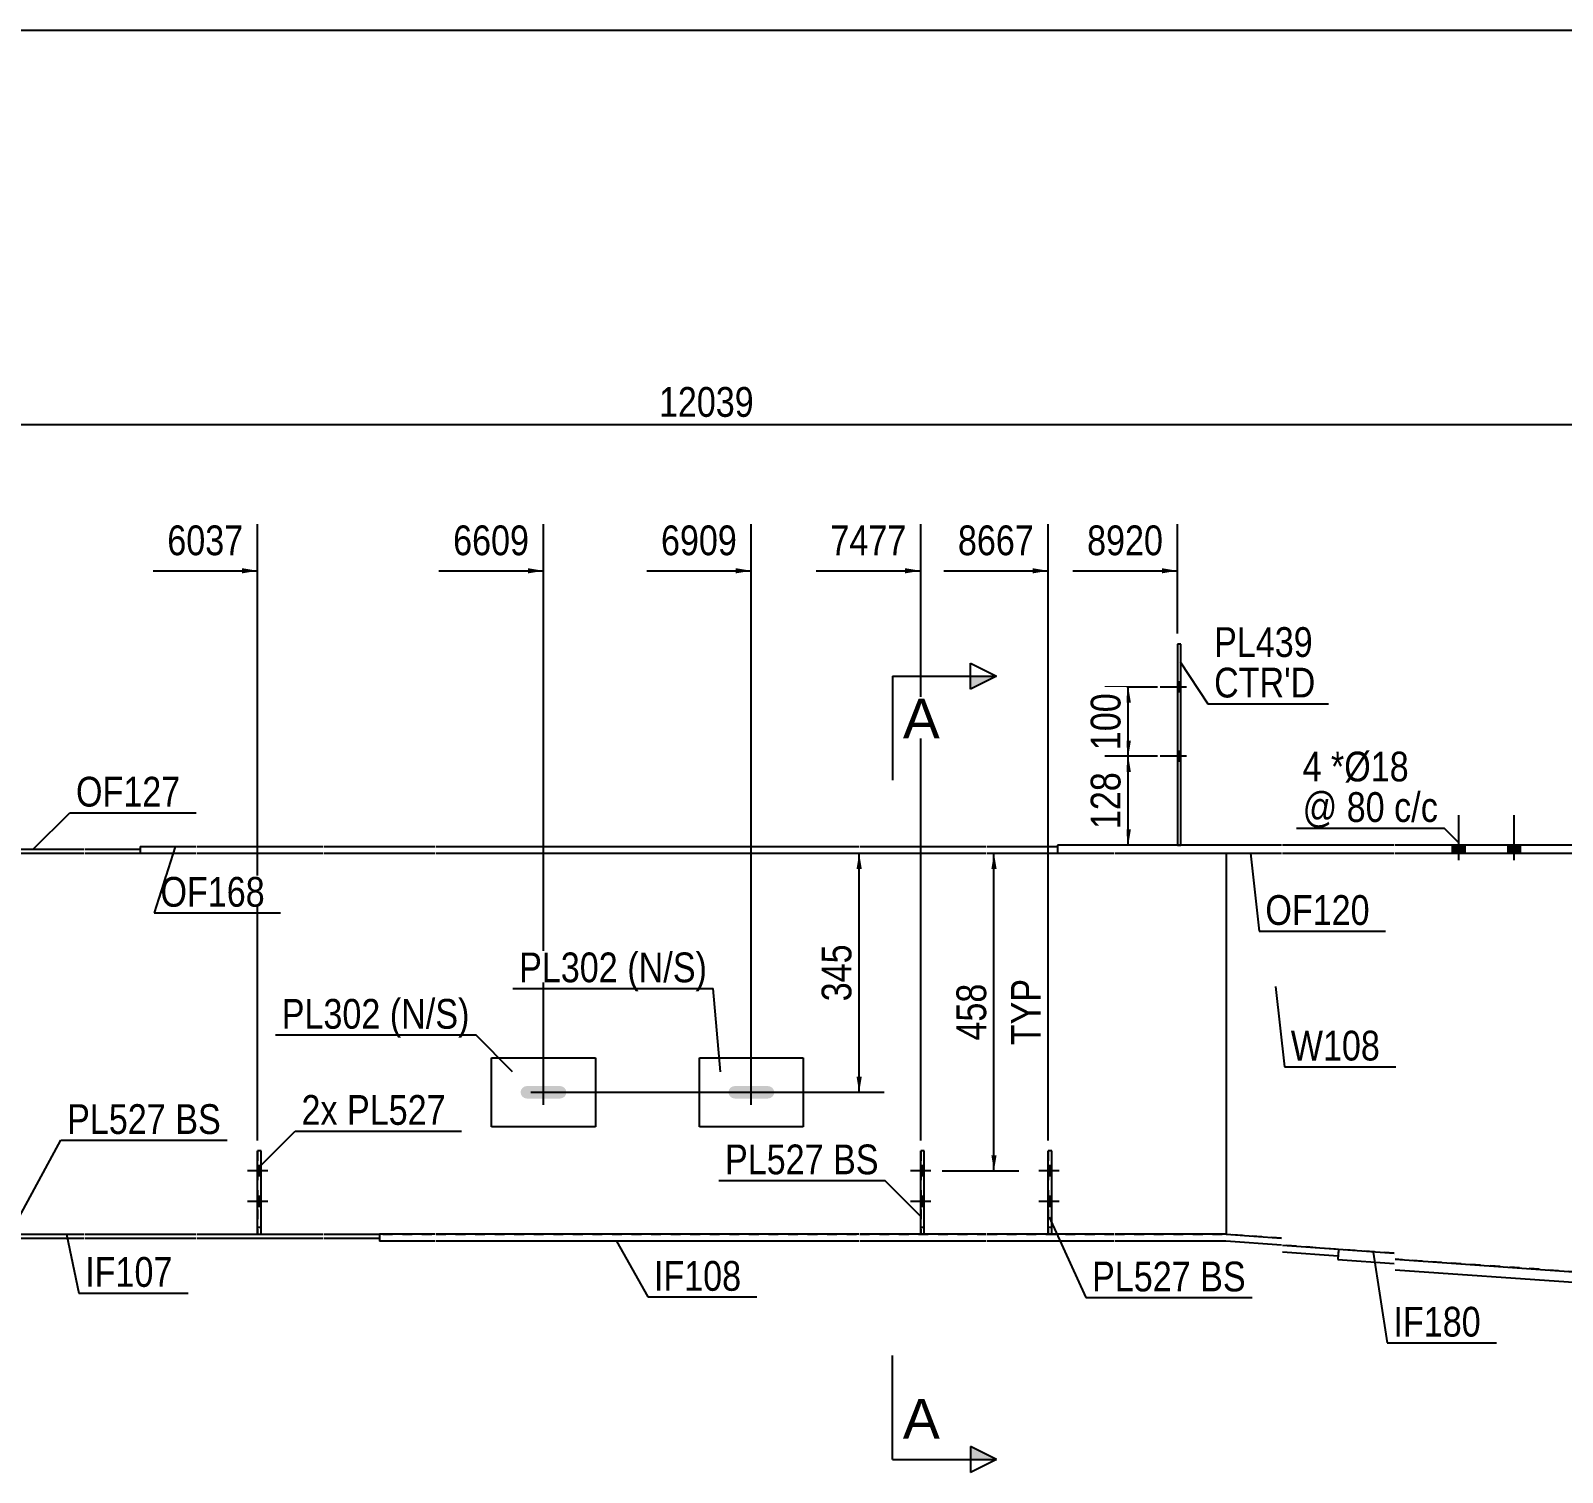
# Model space of a CAD drawing. Header units: millimetres. Extents: x -26 to 376, y -180 to 98.
# Drawn here: x 77 to 224.4, y -41.2 to 97.5 of the extents above; entities that cross this region are included whole.
import ezdxf

# ---------------------------------------------------------------- set-up
doc = ezdxf.new("R2010")
doc.units = ezdxf.units.MM
doc.linetypes.add('DXK_LINE_DOT1', pattern=[1.8814, 0.9407, -0.9407])
doc.linetypes.add('DXK_LINE_DOT2', pattern=[3.9198, 1.9599, -1.9599])
doc.styles.add('Arial', font='ARIAL.TTF', dxfattribs={"height": 0.2})
doc.styles.add('Arial Narrow', font='ARIALN.TTF', dxfattribs={"height": 0.2})

# ---------------------------------------------------------------- blocks, each defined once
blk = doc.blocks.new('Unknown-623588521-1210')
at = {"color": 5, "linetype": 'Continuous'}
blk.add_line((376.37, 97.51), (-23.63, 97.51), dxfattribs=at)
blk = doc.blocks.new('Part-623588521-7660 - 1392')
at = {"color": 2, "linetype": 'Continuous'}
for p, q in [((98.84, -18.31), (98.84, -10.31)), ((99.18, -10.31), (98.84, -10.31)), ((99.18, -18.31), (99.18, -10.31)), ((98.84, -18.31), (99.18, -18.31))]:
    blk.add_line(p, q, dxfattribs=at)
at = {"color": 7, "linetype": 'DXK_LINE_DOT1'}
blk.add_line((98.84, -17.65), (99.18, -17.65), dxfattribs=at)
blk = doc.blocks.new('Bolt-623588521-7680 - 1392')
at = {"linetype": 'Continuous'}
for points in [[(99.18, -12.7), (99.18, -11.76), (98.84, -11.76), (98.84, -12.7)], [(99.18, -15.65), (99.18, -14.71), (98.84, -14.71), (98.84, -15.65)]]:
    blk.add_hatch(color=3, dxfattribs=at).paths.add_polyline_path(points)
at = {"color": 3, "linetype": 'Continuous'}
for p, q in [((99.18, -11.76), (98.84, -11.76)), ((99.71, -12.23), (98.84, -12.23)), ((99.18, -12.7), (98.84, -12.7)), ((99.18, -14.71), (98.84, -14.71)), ((99.71, -15.18), (98.84, -15.18)), ((99.18, -15.65), (98.84, -15.65))]:
    blk.add_line(p, q, dxfattribs=at)
blk = doc.blocks.new('Part-623588521-1720 - 1392')
at = {"color": 2, "linetype": 'Continuous'}
for p, q in [((121.34, -8), (121.34, -1.34)), ((121.34, -1.34), (131.34, -1.34)), ((131.34, -1.34), (131.34, -8)), ((131.34, -8), (121.34, -8))]:
    blk.add_line(p, q, dxfattribs=at)
blk = doc.blocks.new('Part-623588521-1443 - 1392')
at = {"color": 2, "linetype": 'Continuous'}
for p, q in [((87.54, 19), (87.54, 18.33)), ((87.54, 19), (92.88, 19)), ((87.54, 18.33), (92.88, 18.33)), ((92.98, 19), (105.14, 19)), ((92.98, 18.33), (105.14, 18.33)), ((105.24, 19), (115.91, 19)), ((105.24, 18.33), (115.91, 18.33)), ((116.01, 19), (156.68, 19)), ((116.01, 18.33), (156.68, 18.33)), ((156.78, 19), (168.94, 19)), ((156.78, 18.33), (168.94, 18.33)), ((169.04, 19), (175.8, 19)), ((169.04, 18.33), (175.8, 18.33))]:
    blk.add_line(p, q, dxfattribs=at)
at = {"color": 7, "linetype": 'DXK_LINE_DOT1'}
blk.add_line((175.8, 19), (175.8, 18.33), dxfattribs=at)
blk = doc.blocks.new('Part-623588521-1465 - 1392')
at = {"color": 2, "linetype": 'Continuous'}
for p, q in [((72.3, -18.73), (72.3, -18.33)), ((72.3, -18.33), (82.11, -18.33)), ((82.11, -18.73), (72.3, -18.73)), ((82.21, -18.33), (92.88, -18.33)), ((92.88, -18.73), (82.21, -18.73)), ((92.98, -18.33), (105.14, -18.33)), ((105.14, -18.73), (92.98, -18.73)), ((105.24, -18.33), (110.58, -18.33)), ((110.58, -18.73), (105.24, -18.73)), ((110.58, -18.33), (110.58, -18.73))]:
    blk.add_line(p, q, dxfattribs=at)
blk = doc.blocks.new('Bolt-623588521-7682 - 1392')
at = {"color": 3, "linetype": 'DXK_LINE_DOT2'}
for p, q in [((99.18, -11.76), (98.84, -11.76)), ((99.81, -12.23), (97.61, -12.23)), ((99.18, -12.7), (98.84, -12.7)), ((99.18, -14.71), (98.84, -14.71)), ((99.81, -15.18), (97.61, -15.18)), ((99.18, -15.65), (98.84, -15.65))]:
    blk.add_line(p, q, dxfattribs=at)
blk = doc.blocks.new('Part-623588521-1487 - 1392')
at = {"color": 2, "linetype": 'Continuous'}
for p, q in [((72.3, 18.73), (72.3, 18.33)), ((72.3, 18.73), (82.11, 18.73)), ((72.3, 18.33), (82.11, 18.33)), ((82.21, 18.73), (87.54, 18.73)), ((82.21, 18.33), (87.54, 18.33)), ((87.54, 18.73), (87.54, 18.33))]:
    blk.add_line(p, q, dxfattribs=at)
blk = doc.blocks.new('Part-623588521-7656 - 1392')
at = {"color": 2, "linetype": 'Continuous'}
for p, q in [((162.64, -18.31), (162.64, -10.31)), ((162.98, -10.31), (162.64, -10.31)), ((162.98, -18.31), (162.98, -10.31)), ((162.64, -18.31), (162.98, -18.31))]:
    blk.add_line(p, q, dxfattribs=at)
at = {"color": 7, "linetype": 'DXK_LINE_DOT1'}
blk.add_line((162.64, -17.65), (162.98, -17.65), dxfattribs=at)
blk = doc.blocks.new('Part-623588521-1514 - 1392')
at = {"color": 2, "linetype": 'Continuous'}
blk.add_line((61.53, 18.33), (61.53, -18.33), dxfattribs=at)
at = {"color": 7, "linetype": 'DXK_LINE_DOT1'}
for p, q in [((61.53, 18.33), (66.87, 18.33)), ((66.97, 18.33), (82.11, 18.33)), ((82.21, 18.33), (92.88, 18.33)), ((92.98, 18.33), (105.14, 18.33)), ((105.24, 18.33), (115.91, 18.33)), ((116.01, 18.33), (156.68, 18.33)), ((156.78, 18.33), (168.94, 18.33)), ((169.04, 18.33), (181.21, 18.33)), ((181.31, 18.33), (192.02, 18.33)), ((192.02, 18.33), (192.02, -18.33)), ((61.53, -18.33), (66.87, -18.33)), ((66.97, -18.33), (82.11, -18.33)), ((82.21, -18.33), (92.88, -18.33)), ((92.98, -18.33), (105.14, -18.33)), ((105.24, -18.33), (115.91, -18.33)), ((116.01, -18.33), (156.68, -18.33)), ((156.78, -18.33), (168.94, -18.33)), ((169.04, -18.33), (181.21, -18.33)), ((181.31, -18.33), (192.02, -18.33))]:
    blk.add_line(p, q, dxfattribs=at)
blk = doc.blocks.new('Part-623588521-1536 - 1392')
at = {"color": 2, "linetype": 'Continuous'}
for p, q in [((175.8, 19.13), (175.8, 18.33)), ((181.21, 19.13), (175.8, 19.13)), ((175.8, 18.33), (181.21, 18.33)), ((197.35, 19.13), (181.31, 19.13)), ((181.31, 18.33), (197.35, 18.33)), ((208.19, 19.13), (197.45, 19.13)), ((197.45, 18.33), (208.19, 18.33)), ((225.89, 19.13), (208.29, 19.13)), ((208.29, 18.33), (225.89, 18.33)), ((243.59, 19.13), (225.99, 19.13)), ((225.99, 18.33), (243.59, 18.33)), ((261.29, 19.13), (243.69, 19.13)), ((243.69, 18.33), (261.29, 18.33)), ((282.81, 19.13), (261.39, 19.13)), ((261.39, 18.33), (282.81, 18.33)), ((282.81, 18.33), (282.81, 19.13))]:
    blk.add_line(p, q, dxfattribs=at)
blk = doc.blocks.new('Bolt-623588521-1834 - 1392')
at = {"linetype": 'Continuous'}
blk.add_hatch(color=3, dxfattribs=at).paths.add_polyline_path([(148.37, -5.09), (148.5, -4.9), (148.54, -4.67), (148.5, -4.44), (148.37, -4.25), (148.17, -4.12), (147.94, -4.07), (144.74, -4.07), (144.51, -4.12), (144.32, -4.25), (144.19, -4.44), (144.14, -4.67), (144.19, -4.9), (144.32, -5.09), (144.51, -5.22), (144.74, -5.27), (147.94, -5.27), (148.17, -5.22)])
at = {"color": 3, "linetype": 'Continuous'}
for p, q in [((146.34, -5.87), (146.34, -3.47)), ((145.14, -4.67), (147.54, -4.67))]:
    blk.add_line(p, q, dxfattribs=at)
blk = doc.blocks.new('Part-623588521-1813 - 1392')
at = {"color": 2, "linetype": 'Continuous'}
for p, q in [((187.68, 38.47), (187.34, 38.47)), ((187.34, 38.47), (187.34, 19.13)), ((187.68, 19.13), (187.68, 38.47))]:
    blk.add_line(p, q, dxfattribs=at)
at = {"color": 7, "linetype": 'DXK_LINE_DOT1'}
blk.add_line((187.34, 19.13), (187.68, 19.13), dxfattribs=at)
blk = doc.blocks.new('Part-623588521-1769 - 1392')
at = {"color": 2, "linetype": 'Continuous'}
for p, q in [((202.85, -19.77), (202.78, -20.77)), ((202.85, -19.77), (208.19, -20.14)), ((202.78, -20.77), (208.19, -21.15)), ((208.29, -20.74), (225.89, -21.97)), ((208.29, -21.74), (225.89, -22.97)), ((225.99, -24.09), (243.59, -25.31)), ((225.99, -25.09), (243.59, -26.31)), ((243.69, -27.43), (261.29, -28.66)), ((243.69, -28.43), (261.29, -29.66)), ((261.39, -30.73), (274.64, -31.65)), ((261.39, -31.73), (274.57, -32.65)), ((274.64, -31.65), (274.57, -32.65))]:
    blk.add_line(p, q, dxfattribs=at)
blk = doc.blocks.new('Part-623588521-1715 - 1392')
at = {"color": 2, "linetype": 'Continuous'}
for p, q in [((141.34, -8), (141.34, -1.34)), ((141.34, -1.34), (151.34, -1.34)), ((151.34, -1.34), (151.34, -8)), ((151.34, -8), (141.34, -8))]:
    blk.add_line(p, q, dxfattribs=at)
blk = doc.blocks.new('Part-623588521-7654 - 1392')
at = {"color": 7, "linetype": 'DXK_LINE_DOT1'}
for p, q in [((174.91, -10.31), (174.91, -18.31)), ((175.24, -10.31), (174.91, -10.31)), ((175.24, -18.31), (175.24, -10.31)), ((174.91, -18.31), (175.24, -18.31))]:
    blk.add_line(p, q, dxfattribs=at)
blk = doc.blocks.new('Part-623588521-1747 - 1392')
at = {"color": 2, "linetype": 'Continuous'}
for p, q in [((192.02, 18.33), (192.02, -18.33)), ((274.64, -31.65), (274.86, -31.67))]:
    blk.add_line(p, q, dxfattribs=at)
at = {"color": 7, "linetype": 'DXK_LINE_DOT1'}
for p, q in [((192.02, 18.33), (197.35, 18.33)), ((197.45, 18.33), (208.19, 18.33)), ((208.29, 18.33), (225.89, 18.33)), ((225.99, 18.33), (243.59, 18.33)), ((243.69, 18.33), (261.29, 18.33)), ((261.39, 18.33), (282.81, 18.33)), ((274.86, -31.67), (282.81, 18.33)), ((197.35, -18.7), (192.02, -18.33)), ((208.19, -20.14), (197.45, -19.4)), ((225.89, -21.97), (208.29, -20.74)), ((243.59, -25.31), (225.99, -24.09)), ((261.29, -28.66), (243.69, -27.43)), ((274.64, -31.65), (261.39, -30.73))]:
    blk.add_line(p, q, dxfattribs=at)
blk = doc.blocks.new('Part-623588521-1791 - 1392')
at = {"color": 2, "linetype": 'Continuous'}
for p, q in [((115.91, -18.33), (110.58, -18.33)), ((110.58, -18.33), (110.58, -19)), ((115.91, -19), (110.58, -19)), ((156.68, -18.33), (116.01, -18.33)), ((156.68, -19), (116.01, -19)), ((168.94, -18.33), (156.78, -18.33)), ((168.94, -19), (156.78, -19)), ((181.21, -18.33), (169.04, -18.33)), ((181.21, -19), (169.04, -19)), ((192.02, -18.33), (181.31, -18.33)), ((191.99, -19), (181.31, -19)), ((197.35, -19.37), (191.99, -19)), ((192.02, -18.33), (197.35, -18.7)), ((197.45, -19.39), (202.85, -19.77)), ((202.81, -20.44), (197.45, -20.06)), ((202.85, -19.77), (202.85, -19.77))]:
    blk.add_line(p, q, dxfattribs=at)
at = {"color": 7, "linetype": 'DXK_LINE_DOT1'}
blk.add_line((202.85, -19.77), (202.81, -20.44), dxfattribs=at)
blk = doc.blocks.new('Part-623588521-7652 - 1392')
at = {"color": 2, "linetype": 'Continuous'}
for p, q in [((174.91, -18.31), (174.91, -10.31)), ((175.24, -10.31), (174.91, -10.31)), ((175.24, -18.31), (175.24, -10.31)), ((174.91, -18.31), (175.24, -18.31))]:
    blk.add_line(p, q, dxfattribs=at)
at = {"color": 7, "linetype": 'DXK_LINE_DOT1'}
blk.add_line((174.91, -17.65), (175.24, -17.65), dxfattribs=at)
blk = doc.blocks.new('Bolt-623588521-10559 - 1392')
at = {"linetype": 'Continuous'}
for points in [[(215.02, 19.13), (213.82, 19.13), (213.82, 18.33), (215.02, 18.33)], [(215.02, 19.13), (213.82, 19.13), (213.82, 18.33), (215.02, 18.33)], [(220.35, 19.13), (219.15, 19.13), (219.15, 18.33), (220.35, 18.33)], [(220.35, 19.13), (219.15, 19.13), (219.15, 18.33), (220.35, 18.33)]]:
    blk.add_hatch(color=3, dxfattribs=at).paths.add_polyline_path(points)
at = {"color": 3, "linetype": 'Continuous'}
for p, q in [((214.42, 17.67), (214.42, 22)), ((214.42, 17.66), (214.42, 21.99)), ((219.75, 17.67), (219.75, 22)), ((219.75, 17.66), (219.75, 21.99)), ((213.82, 18.33), (213.82, 19.13)), ((213.82, 18.33), (213.82, 19.13)), ((215.02, 18.33), (215.02, 19.13)), ((215.02, 18.33), (215.02, 19.13)), ((219.15, 18.33), (219.15, 19.13)), ((219.15, 18.33), (219.15, 19.13)), ((220.35, 18.33), (220.35, 19.13)), ((220.35, 18.33), (220.35, 19.13))]:
    blk.add_line(p, q, dxfattribs=at)
blk = doc.blocks.new('Bolt-623588521-1833 - 1392')
at = {"linetype": 'Continuous'}
for points in [[(187.68, 33.87), (187.68, 34.8), (187.34, 34.8), (187.34, 33.87)], [(187.68, 33.87), (187.68, 34.8), (187.34, 34.8), (187.34, 33.87)], [(187.68, 27.2), (187.68, 28.13), (187.34, 28.13), (187.34, 27.2)], [(187.68, 27.2), (187.68, 28.13), (187.34, 28.13), (187.34, 27.2)]]:
    blk.add_hatch(color=3, dxfattribs=at).paths.add_polyline_path(points)
at = {"color": 3, "linetype": 'Continuous'}
for p, q in [((188.21, 34.33), (185.68, 34.33)), ((188.21, 34.33), (185.68, 34.33)), ((187.68, 34.8), (187.34, 34.8)), ((187.68, 34.8), (187.34, 34.8)), ((187.68, 33.87), (187.34, 33.87)), ((187.68, 33.87), (187.34, 33.87)), ((187.68, 28.13), (187.34, 28.13)), ((187.68, 28.13), (187.34, 28.13)), ((188.21, 27.67), (185.68, 27.67)), ((188.21, 27.67), (185.68, 27.67)), ((187.68, 27.2), (187.34, 27.2)), ((187.68, 27.2), (187.34, 27.2))]:
    blk.add_line(p, q, dxfattribs=at)
blk = doc.blocks.new('Bolt-623588521-1835 - 1392')
at = {"linetype": 'Continuous'}
blk.add_hatch(color=3, dxfattribs=at).paths.add_polyline_path([(128.37, -5.09), (128.5, -4.9), (128.54, -4.67), (128.5, -4.44), (128.37, -4.25), (128.17, -4.12), (127.94, -4.07), (124.74, -4.07), (124.51, -4.12), (124.32, -4.25), (124.19, -4.44), (124.14, -4.67), (124.19, -4.9), (124.32, -5.09), (124.51, -5.22), (124.74, -5.27), (127.94, -5.27), (128.17, -5.22)])
at = {"color": 3, "linetype": 'Continuous'}
for p, q in [((126.34, -5.87), (126.34, -3.47)), ((125.14, -4.67), (127.54, -4.67))]:
    blk.add_line(p, q, dxfattribs=at)
blk = doc.blocks.new('Part-623588521-7658 - 1392')
at = {"color": 7, "linetype": 'DXK_LINE_DOT1'}
for p, q in [((162.64, -10.31), (162.64, -18.31)), ((162.98, -10.31), (162.64, -10.31)), ((162.98, -18.31), (162.98, -10.31)), ((162.64, -18.31), (162.98, -18.31))]:
    blk.add_line(p, q, dxfattribs=at)
blk = doc.blocks.new('Part-623588521-7662 - 1392')
at = {"color": 7, "linetype": 'DXK_LINE_DOT1'}
for p, q in [((98.84, -10.31), (98.84, -18.31)), ((99.18, -10.31), (98.84, -10.31)), ((99.18, -18.31), (99.18, -10.31)), ((98.84, -18.31), (99.18, -18.31))]:
    blk.add_line(p, q, dxfattribs=at)
blk = doc.blocks.new('Bolt-623588521-7672 - 1392')
at = {"linetype": 'Continuous'}
for points in [[(175.24, -12.7), (175.24, -11.76), (174.91, -11.76), (174.91, -12.7)], [(175.24, -15.65), (175.24, -14.71), (174.91, -14.71), (174.91, -15.65)]]:
    blk.add_hatch(color=3, dxfattribs=at).paths.add_polyline_path(points)
at = {"color": 3, "linetype": 'Continuous'}
for p, q in [((175.24, -11.76), (174.91, -11.76)), ((175.78, -12.23), (174.91, -12.23)), ((175.24, -12.7), (174.91, -12.7)), ((175.24, -14.71), (174.91, -14.71)), ((175.78, -15.18), (174.91, -15.18)), ((175.24, -15.65), (174.91, -15.65))]:
    blk.add_line(p, q, dxfattribs=at)
blk = doc.blocks.new('Bolt-623588521-7674 - 1392')
at = {"color": 3, "linetype": 'DXK_LINE_DOT2'}
for p, q in [((175.24, -11.76), (174.91, -11.76)), ((175.96, -12.23), (173.76, -12.23)), ((175.24, -12.7), (174.91, -12.7)), ((175.24, -14.71), (174.91, -14.71)), ((175.96, -15.18), (173.76, -15.18)), ((175.24, -15.65), (174.91, -15.65))]:
    blk.add_line(p, q, dxfattribs=at)
blk = doc.blocks.new('Bolt-623588521-7676 - 1392')
at = {"linetype": 'Continuous'}
for points in [[(162.98, -12.7), (162.98, -11.76), (162.64, -11.76), (162.64, -12.7)], [(162.98, -15.65), (162.98, -14.71), (162.64, -14.71), (162.64, -15.65)]]:
    blk.add_hatch(color=3, dxfattribs=at).paths.add_polyline_path(points)
at = {"color": 3, "linetype": 'Continuous'}
for p, q in [((162.98, -11.76), (162.64, -11.76)), ((163.51, -12.23), (162.64, -12.23)), ((162.98, -12.7), (162.64, -12.7)), ((162.98, -14.71), (162.64, -14.71)), ((163.51, -15.18), (162.64, -15.18)), ((162.98, -15.65), (162.64, -15.65))]:
    blk.add_line(p, q, dxfattribs=at)
blk = doc.blocks.new('Bolt-623588521-7678 - 1392')
at = {"color": 3, "linetype": 'DXK_LINE_DOT2'}
for p, q in [((162.98, -11.76), (162.64, -11.76)), ((163.61, -12.23), (161.41, -12.23)), ((162.98, -12.7), (162.64, -12.7)), ((162.98, -14.71), (162.64, -14.71)), ((163.61, -15.18), (161.41, -15.18)), ((162.98, -15.65), (162.64, -15.65))]:
    blk.add_line(p, q, dxfattribs=at)
blk = doc.blocks.new('StraightDimension-623588521-10204 - 1392')
at = {"linetype": 'Continuous'}
blk.add_hatch(color=7, dxfattribs=at).paths.add_polyline_path([(185.84, 45.77), (187.34, 45.52), (185.84, 45.27)])
at = {"color": 7, "linetype": 'Continuous'}
for p, q in [((187.34, 39.47), (187.34, 50.02)), ((177.28, 45.52), (187.34, 45.52))]:
    blk.add_line(p, q, dxfattribs=at)
at = {"color": 0}
blk.add_wipeout([(186.57, 46.42), (186.57, 50.62), (178.05, 50.62), (178.05, 46.42)], dxfattribs=at)
at = {"color": 3, "style": 'Arial Narrow'}
blk.add_text('8920', height=2.863, dxfattribs=at).set_placement((178.65, 47.02))
blk = doc.blocks.new('StraightDimension-623588521-10532 - 1392')
at = {"linetype": 'Continuous'}
for points in [[(182.36, 32.83), (182.61, 34.33), (182.86, 32.83)], [(182.86, 29.17), (182.61, 27.67), (182.36, 29.17)]]:
    blk.add_hatch(color=7, dxfattribs=at).paths.add_polyline_path(points)
at = {"color": 7, "linetype": 'Continuous'}
for p, q in [((185.43, 34.33), (180.36, 34.33)), ((182.61, 27.67), (182.61, 34.33)), ((185.43, 27.67), (180.36, 27.67))]:
    blk.add_line(p, q, dxfattribs=at)
at = {"color": 0}
blk.add_wipeout([(182.46, 34.34), (178.26, 34.34), (178.26, 27.66), (182.46, 27.66)], dxfattribs=at)
at = {"color": 3, "style": 'Arial Narrow'}
blk.add_text('100', height=2.863, rotation=90.0002, dxfattribs=at).set_placement((181.86, 28.26))
blk = doc.blocks.new('StraightDimension-623588521-10206 - 1392')
at = {"linetype": 'Continuous'}
blk.add_hatch(color=7, dxfattribs=at).paths.add_polyline_path([(161.14, 45.77), (162.64, 45.52), (161.14, 45.27)])
at = {"color": 7, "linetype": 'Continuous'}
for p, q in [((162.64, -9.31), (162.64, 50.02)), ((152.58, 45.52), (162.64, 45.52))]:
    blk.add_line(p, q, dxfattribs=at)
at = {"color": 0}
blk.add_wipeout([(161.87, 46.42), (161.87, 50.62), (153.35, 50.62), (153.35, 46.42)], dxfattribs=at)
at = {"color": 3, "style": 'Arial Narrow'}
blk.add_text('7477', height=2.863, dxfattribs=at).set_placement((153.95, 47.02))
blk = doc.blocks.new('StraightDimension-623588521-2169 - 1392')
at = {"linetype": 'Continuous'}
for points in [[(156.47, 16.83), (156.72, 18.33), (156.97, 16.83)], [(156.97, -3.17), (156.72, -4.67), (156.47, -3.17)]]:
    blk.add_hatch(color=7, dxfattribs=at).paths.add_polyline_path(points)
at = {"color": 7, "linetype": 'Continuous'}
for p, q in [((152.47, 18.33), (159.12, 18.33)), ((156.72, -4.67), (156.72, 18.33)), ((127.34, -4.67), (159.12, -4.67))]:
    blk.add_line(p, q, dxfattribs=at)
at = {"color": 0}
blk.add_wipeout([(156.57, 10.17), (152.37, 10.17), (152.37, 3.49), (156.57, 3.49)], dxfattribs=at)
at = {"color": 3, "style": 'Arial Narrow'}
blk.add_text('345', height=2.863, rotation=90.0002, dxfattribs=at).set_placement((155.97, 4.09))
blk = doc.blocks.new('StraightDimension-623588521-2375 - 1392')
at = {"color": 7, "linetype": 'Continuous'}
blk.add_line((-1.33, 59.59), (285.38, 59.59), dxfattribs=at)
at = {"color": 0}
blk.add_wipeout([(147.19, 59.74), (147.19, 63.94), (136.85, 63.94), (136.85, 59.74)], dxfattribs=at)
at = {"color": 3, "style": 'Arial Narrow'}
blk.add_text('12039', height=2.863, dxfattribs=at).set_placement((137.45, 60.34))
blk = doc.blocks.new('StraightDimension-623588521-7609 - 1392')
at = {"linetype": 'Continuous'}
for points in [[(182.36, 26.17), (182.61, 27.67), (182.86, 26.17)], [(182.86, 20.63), (182.61, 19.13), (182.36, 20.63)]]:
    blk.add_hatch(color=7, dxfattribs=at).paths.add_polyline_path(points)
at = {"color": 7, "linetype": 'Continuous'}
for p, q in [((185.43, 27.67), (180.36, 27.67)), ((182.61, 19.13), (182.61, 27.67)), ((185.43, 19.13), (180.36, 19.13))]:
    blk.add_line(p, q, dxfattribs=at)
at = {"color": 0}
blk.add_wipeout([(182.46, 26.74), (178.26, 26.74), (178.26, 20.06), (182.46, 20.06)], dxfattribs=at)
at = {"color": 3, "style": 'Arial Narrow'}
blk.add_text('128', height=2.863, rotation=90.0002, dxfattribs=at).set_placement((181.86, 20.66))
blk = doc.blocks.new('StraightDimension-623588521-10205 - 1392')
at = {"linetype": 'Continuous'}
blk.add_hatch(color=7, dxfattribs=at).paths.add_polyline_path([(173.41, 45.77), (174.91, 45.52), (173.41, 45.27)])
at = {"color": 7, "linetype": 'Continuous'}
for p, q in [((174.91, -9.31), (174.91, 50.02)), ((164.85, 45.52), (174.91, 45.52))]:
    blk.add_line(p, q, dxfattribs=at)
at = {"color": 0}
blk.add_wipeout([(174.13, 46.42), (174.13, 50.62), (165.62, 50.62), (165.62, 46.42)], dxfattribs=at)
at = {"color": 3, "style": 'Arial Narrow'}
blk.add_text('8667', height=2.863, dxfattribs=at).set_placement((166.22, 47.02))
blk = doc.blocks.new('StraightDimension-623588521-10207 - 1392')
at = {"linetype": 'Continuous'}
blk.add_hatch(color=7, dxfattribs=at).paths.add_polyline_path([(144.84, 45.77), (146.34, 45.52), (144.84, 45.27)])
at = {"color": 7, "linetype": 'Continuous'}
for p, q in [((146.34, -3.67), (146.34, 50.02)), ((136.28, 45.52), (146.34, 45.52))]:
    blk.add_line(p, q, dxfattribs=at)
at = {"color": 0}
blk.add_wipeout([(145.57, 46.42), (145.57, 50.62), (137.05, 50.62), (137.05, 46.42)], dxfattribs=at)
at = {"color": 3, "style": 'Arial Narrow'}
blk.add_text('6909', height=2.863, dxfattribs=at).set_placement((137.65, 47.02))
blk = doc.blocks.new('StraightDimension-623588521-10208 - 1392')
at = {"linetype": 'Continuous'}
blk.add_hatch(color=7, dxfattribs=at).paths.add_polyline_path([(124.84, 45.77), (126.34, 45.52), (124.84, 45.27)])
at = {"color": 7, "linetype": 'Continuous'}
for p, q in [((126.34, -3.67), (126.34, 50.02)), ((116.28, 45.52), (126.34, 45.52))]:
    blk.add_line(p, q, dxfattribs=at)
at = {"color": 0}
blk.add_wipeout([(125.57, 46.42), (125.57, 50.62), (117.05, 50.62), (117.05, 46.42)], dxfattribs=at)
at = {"color": 3, "style": 'Arial Narrow'}
blk.add_text('6609', height=2.863, dxfattribs=at).set_placement((117.65, 47.02))
blk = doc.blocks.new('StraightDimension-623588521-10209 - 1392')
at = {"linetype": 'Continuous'}
blk.add_hatch(color=7, dxfattribs=at).paths.add_polyline_path([(97.34, 45.77), (98.84, 45.52), (97.34, 45.27)])
at = {"color": 7, "linetype": 'Continuous'}
for p, q in [((98.84, -9.31), (98.84, 50.02)), ((88.78, 45.52), (98.84, 45.52))]:
    blk.add_line(p, q, dxfattribs=at)
at = {"color": 0}
blk.add_wipeout([(98.07, 46.42), (98.07, 50.62), (89.55, 50.62), (89.55, 46.42)], dxfattribs=at)
at = {"color": 3, "style": 'Arial Narrow'}
blk.add_text('6037', height=2.863, dxfattribs=at).set_placement((90.15, 47.02))
blk = doc.blocks.new('StraightDimension-623588521-10459 - 1392')
at = {"linetype": 'Continuous'}
for points in [[(169.44, 16.83), (169.69, 18.33), (169.94, 16.83)], [(169.94, -10.73), (169.69, -12.23), (169.44, -10.73)]]:
    blk.add_hatch(color=7, dxfattribs=at).paths.add_polyline_path(points)
at = {"color": 7, "linetype": 'Continuous'}
for p, q in [((169.69, -12.23), (169.69, 18.33)), ((169.94, 18.33), (172.09, 18.33)), ((164.69, -12.23), (172.09, -12.23))]:
    blk.add_line(p, q, dxfattribs=at)
at = {"color": 0, "linetype": 'Continuous'}
blk.add_wipeout([(174.79, 6.85), (170.59, 6.85), (170.59, -0.74), (174.79, -0.74)], dxfattribs=at)
at = {"color": 3, "linetype": 'Continuous', "style": 'Arial Narrow'}
blk.add_text('TYP', height=2.863, rotation=90.0002, dxfattribs=at).set_placement((174.19, -0.14))
at = {"color": 0}
blk.add_wipeout([(169.54, 6.39), (165.34, 6.39), (165.34, -0.29), (169.54, -0.29)], dxfattribs=at)
at = {"color": 3, "style": 'Arial Narrow'}
blk.add_text('458', height=2.863, rotation=90.0002, dxfattribs=at).set_placement((168.94, 0.31))
blk = doc.blocks.new('Mark-623588521-1461 - 1392')
at = {"color": 0}
blk.add_wipeout([(90.66, -23.39), (90.66, -20.39), (82.25, -20.39), (82.25, -23.39)], dxfattribs=at)
blk.add_wipeout([(90.66, -23.39), (90.66, -20.39), (82.25, -20.39), (82.25, -23.39)], dxfattribs=at)
at = {"color": 7, "linetype": 'Continuous'}
for p, q in [((80.44, -18.33), (81.65, -23.99)), ((81.65, -23.99), (92.16, -23.99))]:
    blk.add_line(p, q, dxfattribs=at)
at = {"color": 3, "style": 'Arial Narrow'}
blk.add_text('IF107', height=2.863, dxfattribs=at).set_placement((82.25, -23.39))
blk = doc.blocks.new('Mark-623588521-1439 - 1392')
at = {"color": 0}
blk.add_wipeout([(99.54, 13.19), (99.54, 16.19), (89.49, 16.19), (89.49, 13.19)], dxfattribs=at)
blk.add_wipeout([(99.54, 13.19), (99.54, 16.19), (89.49, 16.19), (89.49, 13.19)], dxfattribs=at)
at = {"color": 7, "linetype": 'Continuous'}
for p, q in [((90.89, 18.96), (88.89, 12.59)), ((88.89, 12.59), (101.04, 12.59))]:
    blk.add_line(p, q, dxfattribs=at)
at = {"color": 3, "style": 'Arial Narrow'}
blk.add_text('OF168', height=2.863, dxfattribs=at).set_placement((89.49, 13.19))
blk = doc.blocks.new('Mark-623588521-1483 - 1392')
at = {"color": 0}
blk.add_wipeout([(91.41, 22.83), (91.41, 25.83), (81.36, 25.83), (81.36, 22.83)], dxfattribs=at)
blk.add_wipeout([(91.41, 22.83), (91.41, 25.83), (81.36, 25.83), (81.36, 22.83)], dxfattribs=at)
at = {"color": 7, "linetype": 'Continuous'}
for p, q in [((77.22, 18.69), (80.76, 22.23)), ((80.76, 22.23), (92.91, 22.23))]:
    blk.add_line(p, q, dxfattribs=at)
at = {"color": 3, "style": 'Arial Narrow'}
blk.add_text('OF127', height=2.863, dxfattribs=at).set_placement((81.36, 22.83))
blk = doc.blocks.new('Mark-623588521-1809 - 1392')
at = {"color": 0}
for points in [[(200.38, 37.23), (200.38, 40.23), (190.87, 40.23), (190.87, 37.23)], [(200.63, 33.33), (200.63, 36.33), (190.87, 36.33), (190.87, 33.33)]]:
    blk.add_wipeout(points, dxfattribs=at)
for points in [[(200.38, 37.23), (200.38, 40.23), (190.87, 40.23), (190.87, 37.23)], [(200.63, 33.33), (200.63, 36.33), (190.87, 36.33), (190.87, 33.33)]]:
    blk.add_wipeout(points, dxfattribs=at)
at = {"color": 7, "linetype": 'Continuous'}
for p, q in [((187.61, 36.77), (190.27, 32.73)), ((190.27, 32.73), (201.88, 32.73))]:
    blk.add_line(p, q, dxfattribs=at)
at = {"color": 3, "style": 'Arial Narrow'}
blk.add_text('PL439', height=2.863, dxfattribs=at).set_placement((190.87, 37.23))
at = {"color": 1, "style": 'Arial Narrow'}
blk.add_text("CTR'D", height=2.863, dxfattribs=at).set_placement((190.87, 33.33))
blk = doc.blocks.new('Mark-623588521-1765 - 1392')
at = {"color": 0}
blk.add_wipeout([(216.53, -28.18), (216.53, -25.18), (208.13, -25.18), (208.13, -28.18)], dxfattribs=at)
blk.add_wipeout([(216.53, -28.18), (216.53, -25.18), (208.13, -25.18), (208.13, -28.18)], dxfattribs=at)
at = {"color": 7, "linetype": 'Continuous'}
for p, q in [((206.19, -20.06), (207.53, -28.78)), ((207.53, -28.78), (218.03, -28.78))]:
    blk.add_line(p, q, dxfattribs=at)
at = {"color": 3, "style": 'Arial Narrow'}
blk.add_text('IF180', height=2.863, dxfattribs=at).set_placement((208.13, -28.18))
blk = doc.blocks.new('Mark-623588521-1711 - 1392')
at = {"color": 0}
for points in [[(133.51, 5.92), (133.51, 8.92), (124, 8.92), (124, 5.92)], [(142.07, 5.92), (142.07, 8.92), (134.41, 8.92), (134.41, 5.92)]]:
    blk.add_wipeout(points, dxfattribs=at)
for points in [[(133.51, 5.92), (133.51, 8.92), (124, 8.92), (124, 5.92)], [(142.07, 5.92), (142.07, 8.92), (134.41, 8.92), (134.41, 5.92)]]:
    blk.add_wipeout(points, dxfattribs=at)
at = {"color": 7, "linetype": 'Continuous'}
for p in [(123.4, 5.32), (143.36, -2.69)]:
    blk.add_line(p, (142.67, 5.32), dxfattribs=at)
at = {"color": 3, "style": 'Arial Narrow'}
for s, p in [('(N/', (134.41, 5.92)), ('S)', (138.79, 5.92)), ('PL302', (124, 5.92))]:
    blk.add_text(s, height=2.863, dxfattribs=at).set_placement(p)
blk = doc.blocks.new('Mark-623588521-1532 - 1392')
at = {"color": 0}
blk.add_wipeout([(205.85, 11.44), (205.85, 14.44), (195.8, 14.44), (195.8, 11.44)], dxfattribs=at)
blk.add_wipeout([(205.85, 11.44), (205.85, 14.44), (195.8, 14.44), (195.8, 11.44)], dxfattribs=at)
at = {"color": 7, "linetype": 'Continuous'}
for p, q in [((194.37, 18.33), (195.2, 10.84)), ((195.2, 10.84), (207.35, 10.84))]:
    blk.add_line(p, q, dxfattribs=at)
at = {"color": 3, "style": 'Arial Narrow'}
blk.add_text('OF120', height=2.863, dxfattribs=at).set_placement((195.8, 11.44))
blk = doc.blocks.new('Mark-623588521-1716 - 1392')
at = {"color": 0}
for points in [[(110.66, 1.45), (110.66, 4.45), (101.16, 4.45), (101.16, 1.45)], [(119.23, 1.45), (119.23, 4.45), (111.56, 4.45), (111.56, 1.45)]]:
    blk.add_wipeout(points, dxfattribs=at)
for points in [[(110.66, 1.45), (110.66, 4.45), (101.16, 4.45), (101.16, 1.45)], [(119.23, 1.45), (119.23, 4.45), (111.56, 4.45), (111.56, 1.45)]]:
    blk.add_wipeout(points, dxfattribs=at)
at = {"color": 7, "linetype": 'Continuous'}
for p in [(100.56, 0.85), (123.36, -2.69)]:
    blk.add_line(p, (119.83, 0.85), dxfattribs=at)
at = {"color": 3, "style": 'Arial Narrow'}
for s, p in [('(N/', (111.56, 1.45)), ('S)', (115.94, 1.45)), ('PL302', (101.16, 1.45))]:
    blk.add_text(s, height=2.863, dxfattribs=at).set_placement(p)
blk = doc.blocks.new('Mark-623588521-1743 - 1392')
at = {"color": 0}
blk.add_wipeout([(206.84, -1.61), (206.84, 1.39), (198.25, 1.39), (198.25, -1.61)], dxfattribs=at)
blk.add_wipeout([(206.84, -1.61), (206.84, 1.39), (198.25, 1.39), (198.25, -1.61)], dxfattribs=at)
at = {"color": 7, "linetype": 'Continuous'}
for p, q in [((196.78, 5.52), (197.65, -2.21)), ((197.65, -2.21), (208.34, -2.21))]:
    blk.add_line(p, q, dxfattribs=at)
at = {"color": 3, "style": 'Arial Narrow'}
blk.add_text('W108', height=2.863, dxfattribs=at).set_placement((198.25, -1.61))
blk = doc.blocks.new('Mark-623588521-1787 - 1392')
at = {"color": 0}
blk.add_wipeout([(145.37, -23.77), (145.37, -20.77), (136.97, -20.77), (136.97, -23.77)], dxfattribs=at)
blk.add_wipeout([(145.37, -23.77), (145.37, -20.77), (136.97, -20.77), (136.97, -23.77)], dxfattribs=at)
at = {"color": 7, "linetype": 'Continuous'}
for p, q in [((133.38, -19), (136.37, -24.37)), ((136.37, -24.37), (146.87, -24.37))]:
    blk.add_line(p, q, dxfattribs=at)
at = {"color": 3, "style": 'Arial Narrow'}
blk.add_text('IF108', height=2.863, dxfattribs=at).set_placement((136.97, -23.77))
blk = doc.blocks.new('MarkSet-623588521-7750 - 1392')
at = {"color": 0}
for points in [[(153.31, -12.56), (153.31, -9.56), (143.81, -9.56), (143.81, -12.56)], [(158.59, -12.56), (158.59, -9.56), (154.21, -9.56), (154.21, -12.56)]]:
    blk.add_wipeout(points, dxfattribs=at)
for points in [[(153.31, -12.56), (153.31, -9.56), (143.81, -9.56), (143.81, -12.56)], [(158.59, -12.56), (158.59, -9.56), (154.21, -9.56), (154.21, -12.56)]]:
    blk.add_wipeout(points, dxfattribs=at)
at = {"color": 7, "linetype": 'Continuous'}
for p in [(143.21, -13.16), (162.73, -16.69)]:
    blk.add_line(p, (159.19, -13.16), dxfattribs=at)
at = {"color": 3, "style": 'Arial Narrow'}
for s, p in [('PL527', (143.81, -12.56)), ('BS', (154.21, -12.56))]:
    blk.add_text(s, height=2.863, dxfattribs=at).set_placement(p)
blk = doc.blocks.new('MarkSet-623588521-7761 - 1392')
at = {"color": 0}
for points in [[(188.63, -23.83), (188.63, -20.83), (179.13, -20.83), (179.13, -23.83)], [(193.92, -23.83), (193.92, -20.83), (189.53, -20.83), (189.53, -23.83)]]:
    blk.add_wipeout(points, dxfattribs=at)
for points in [[(188.63, -23.83), (188.63, -20.83), (179.13, -20.83), (179.13, -23.83)], [(193.92, -23.83), (193.92, -20.83), (189.53, -20.83), (189.53, -23.83)]]:
    blk.add_wipeout(points, dxfattribs=at)
at = {"color": 7, "linetype": 'Continuous'}
for p, q in [((175, -16.69), (178.53, -24.43)), ((178.53, -24.43), (194.52, -24.43))]:
    blk.add_line(p, q, dxfattribs=at)
at = {"color": 3, "style": 'Arial Narrow'}
for s, p in [('PL527', (179.13, -23.83)), ('BS', (189.53, -23.83))]:
    blk.add_text(s, height=2.863, dxfattribs=at).set_placement(p)
blk = doc.blocks.new('MarkSet-623588521-7772 - 1392')
at = {"color": 0}
for points in [[(90.02, -8.68), (90.02, -5.68), (80.51, -5.68), (80.51, -8.68)], [(95.3, -8.68), (95.3, -5.68), (90.92, -5.68), (90.92, -8.68)]]:
    blk.add_wipeout(points, dxfattribs=at)
for points in [[(90.02, -8.68), (90.02, -5.68), (80.51, -5.68), (80.51, -8.68)], [(95.3, -8.68), (95.3, -5.68), (90.92, -5.68), (90.92, -8.68)]]:
    blk.add_wipeout(points, dxfattribs=at)
at = {"color": 7, "linetype": 'Continuous'}
for p, q in [((75.89, -16.69), (79.91, -9.28)), ((79.91, -9.28), (95.9, -9.28))]:
    blk.add_line(p, q, dxfattribs=at)
at = {"color": 3, "style": 'Arial Narrow'}
for s, p in [('PL527', (80.51, -8.68)), ('BS', (90.92, -8.68))]:
    blk.add_text(s, height=2.863, dxfattribs=at).set_placement(p)
blk = doc.blocks.new('Mark-623588521-10595 - 1392')
at = {"color": 0}
for points in [[(201.21, 25.25), (201.21, 28.25), (199.39, 28.25), (199.39, 25.25)], [(203.39, 25.25), (203.39, 28.25), (202.11, 28.25), (202.11, 25.25)], [(212.41, 21.35), (212.41, 24.35), (199.39, 24.35), (199.39, 21.35)]]:
    blk.add_wipeout(points, dxfattribs=at)
for points in [[(201.21, 25.25), (201.21, 28.25), (199.39, 28.25), (199.39, 25.25)], [(203.39, 25.25), (203.39, 28.25), (202.11, 28.25), (202.11, 25.25)], [(212.41, 21.35), (212.41, 24.35), (199.39, 24.35), (199.39, 21.35)]]:
    blk.add_wipeout(points, dxfattribs=at)
at = {"color": 7, "linetype": 'Continuous'}
for p in [(198.79, 20.75), (214.42, 19.33)]:
    blk.add_line(p, (213.01, 20.75), dxfattribs=at)
at = {"color": 3, "style": 'Arial Narrow'}
for s, height, p in [('4', 2.86, (199.39, 25.25)), ('@ 80 c/', 2.863, (199.39, 21.35)), ('c', 2.86, (210.76, 21.35))]:
    blk.add_text(s, height=height, dxfattribs=at).set_placement(p)
at = {"color": 0}
blk.add_wipeout([(209.61, 25.25), (209.61, 28.25), (203.39, 28.25), (203.39, 25.25)], dxfattribs=at)
blk.add_wipeout([(209.61, 25.25), (209.61, 28.25), (203.39, 28.25), (203.39, 25.25)], dxfattribs=at)
at = {"color": 3, "style": 'Arial Narrow'}
for s, height, p in [('*', 2.86, (202.11, 25.25)), ('Ø18', 2.863, (203.39, 25.25))]:
    blk.add_text(s, height=height, dxfattribs=at).set_placement(p)
blk = doc.blocks.new('MarkSet-623588521-11348 - 1392')
at = {"color": 0}
for points in [[(106.54, -7.8), (106.54, -4.8), (103.06, -4.8), (103.06, -7.8)], [(116.94, -7.8), (116.94, -4.8), (107.44, -4.8), (107.44, -7.8)]]:
    blk.add_wipeout(points, dxfattribs=at)
for points in [[(106.54, -7.8), (106.54, -4.8), (103.06, -4.8), (103.06, -7.8)], [(116.94, -7.8), (116.94, -4.8), (107.44, -4.8), (107.44, -7.8)]]:
    blk.add_wipeout(points, dxfattribs=at)
at = {"color": 7, "linetype": 'Continuous'}
for p, q in [((98.93, -11.93), (102.46, -8.4)), ((102.46, -8.4), (118.44, -8.4))]:
    blk.add_line(p, q, dxfattribs=at)
at = {"color": 3, "style": 'Arial Narrow'}
for s, p in [('2x', (103.06, -7.8)), ('PL527', (107.44, -7.8))]:
    blk.add_text(s, height=2.863, dxfattribs=at).set_placement(p)
blk = doc.blocks.new('SectionMark-623588521-12313 - 1392')
at = {"linetype": 'Continuous'}
for points in [[(167.42, 34.13), (167.42, 35.38), (169.92, 35.38)], [(167.42, -40), (167.42, -38.75), (169.92, -40)]]:
    blk.add_hatch(color=30, dxfattribs=at).paths.add_polyline_path(points)
at = {"color": 30, "linetype": 'Continuous'}
for p, q in [((159.92, 35.38), (159.92, 25.38)), ((159.92, 35.38), (169.92, 35.38)), ((167.42, 34.13), (167.42, 36.63)), ((167.42, 36.63), (169.92, 35.38)), ((169.92, 35.38), (167.42, 34.13)), ((159.92, -40), (159.92, -30)), ((169.92, -40), (167.42, -38.75)), ((167.42, -38.75), (167.42, -41.25)), ((159.92, -40), (169.92, -40)), ((169.92, -40), (167.42, -41.25))]:
    blk.add_line(p, q, dxfattribs=at)
at = {"color": 0, "linetype": 'Continuous'}
for points in [[(164.48, 29.38), (164.48, 33.38), (160.92, 33.38), (160.92, 29.38)], [(164.48, -38), (164.48, -34), (160.92, -34), (160.92, -38)]]:
    blk.add_wipeout(points, dxfattribs=at)
at = {"color": 96, "linetype": 'Continuous', "style": 'Arial'}
for p in [(160.92, 29.38), (160.92, -38)]:
    blk.add_text('A', height=3.82, dxfattribs=at).set_placement(p)

msp = doc.modelspace()

# ---------------------------------------------------------------- block references
for name in ['Unknown-623588521-1210', 'Part-623588521-1813 - 1392', 'Bolt-623588521-1833 - 1392', 'Bolt-623588521-10559 - 1392', 'Part-623588521-1514 - 1392', 'Part-623588521-1487 - 1392', 'Part-623588521-1443 - 1392', 'Part-623588521-1536 - 1392', 'Part-623588521-1747 - 1392', 'Part-623588521-1720 - 1392', 'Part-623588521-1715 - 1392', 'Bolt-623588521-1835 - 1392', 'Bolt-623588521-1834 - 1392', 'Part-623588521-7660 - 1392', 'Part-623588521-7662 - 1392', 'Part-623588521-7656 - 1392', 'Part-623588521-7658 - 1392', 'Part-623588521-7654 - 1392', 'Part-623588521-7652 - 1392', 'Bolt-623588521-7682 - 1392', 'Bolt-623588521-7680 - 1392', 'Bolt-623588521-7678 - 1392', 'Bolt-623588521-7676 - 1392', 'Bolt-623588521-7674 - 1392', 'Bolt-623588521-7672 - 1392', 'Part-623588521-1465 - 1392', 'Part-623588521-1791 - 1392', 'Part-623588521-1769 - 1392']:
    msp.add_blockref(name, (0, 0))

# ---------------------------------------------------------------- next in the draw order: block references
for name in ['StraightDimension-623588521-10206 - 1392', 'StraightDimension-623588521-10204 - 1392', 'StraightDimension-623588521-10532 - 1392', 'Mark-623588521-1532 - 1392', 'Mark-623588521-1743 - 1392', 'MarkSet-623588521-7761 - 1392', 'Mark-623588521-1461 - 1392', 'Mark-623588521-1787 - 1392', 'Mark-623588521-1765 - 1392']:
    msp.add_blockref(name, (0, 0))

# ---------------------------------------------------------------- next in the draw order: block references
for name in ['StraightDimension-623588521-2375 - 1392', 'StraightDimension-623588521-2169 - 1392', 'MarkSet-623588521-7750 - 1392']:
    msp.add_blockref(name, (0, 0))

# ---------------------------------------------------------------- next in the draw order: block references
for name in ['StraightDimension-623588521-10209 - 1392', 'StraightDimension-623588521-10208 - 1392', 'StraightDimension-623588521-10207 - 1392', 'StraightDimension-623588521-10205 - 1392', 'Mark-623588521-1809 - 1392', 'Mark-623588521-10595 - 1392', 'StraightDimension-623588521-7609 - 1392']:
    msp.add_blockref(name, (0, 0))

# ---------------------------------------------------------------- next in the draw order: block references
for name in ['Mark-623588521-1439 - 1392', 'StraightDimension-623588521-10459 - 1392', 'Mark-623588521-1711 - 1392', 'MarkSet-623588521-7772 - 1392', 'MarkSet-623588521-11348 - 1392']:
    msp.add_blockref(name, (0, 0))

# ---------------------------------------------------------------- next in the draw order: block references
for name in ['SectionMark-623588521-12313 - 1392', 'Mark-623588521-1483 - 1392', 'Mark-623588521-1716 - 1392']:
    msp.add_blockref(name, (0, 0))

doc.saveas('drawing.dxf')
